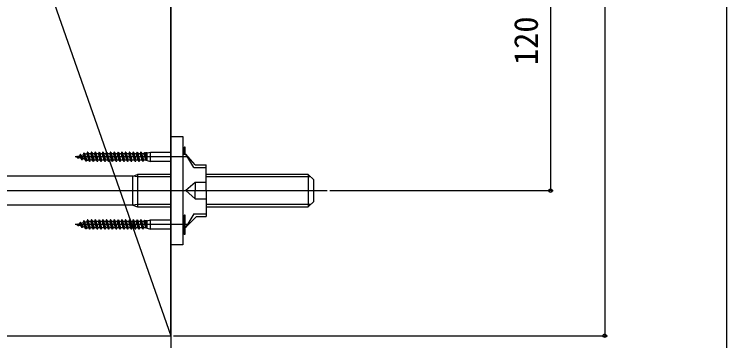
# Model space of a CAD drawing. Units: millimetres, scale not verified. Extents: x -525 to 525, y -782 to 778.
# Drawn here: x 262.3 to 525, y 156.8 to 277.3 of the extents above; entities that cross this region are included whole.
import ezdxf
from ezdxf.enums import TextEntityAlignment as Align

# ---------------------------------------------------------------- set-up
doc = ezdxf.new("R2010")
doc.units = ezdxf.units.MM
doc.header["$LTSCALE"] = 4
for name, color, linetype in [('0-4_YKK_13', 4, 'Continuous'), ('0-5_YKK_D', 6, 'Continuous'), ('0-6_YKK_ZWAK', 7, 'Continuous'), ('0-7_YSS_K', 3, 'Continuous')]:
    doc.layers.add(name, color=color, linetype=linetype)
doc.styles.add('ＭＳ ゴシック', font='')
doc.styles.get('ＭＳ ゴシック').set_extended_font_data('MS Gothic')

msp = doc.modelspace()

# ---------------------------------------------------------------- linework, layer by layer
at = {"layer": '0-4_YKK_13'}
for p, q in [((287.95, 226.01), (287.65, 225.434)), ((288.05, 226.01), (287.95, 226.01)), ((288.65, 223.07), (287.95, 226.01)), ((288.05, 226.01), (288.254, 225.618)), ((288.05, 226.01), (288.75, 223.07)), ((289.35, 226.43), (289.055, 225.863)), ((289.45, 226.43), (289.35, 226.43)), ((289.35, 226.43), (290.05, 222.95)), ((290.15, 222.95), (289.45, 226.43)), ((290.75, 226.45), (290.485, 225.94)), ((291.45, 222.95), (290.75, 226.45)), ((290.85, 226.45), (290.75, 226.45)), ((291.55, 222.95), (290.85, 226.45)), ((292.15, 226.45), (291.885, 225.94)), ((292.85, 222.95), (292.15, 226.45)), ((292.25, 226.45), (292.15, 226.45)), ((292.95, 222.95), (292.25, 226.45)), ((293.55, 226.45), (293.285, 225.94)), ((294.25, 222.95), (293.55, 226.45)), ((293.65, 226.45), (293.55, 226.45)), ((294.35, 222.95), (293.65, 226.45)), ((294.95, 226.45), (294.685, 225.94)), ((295.65, 222.95), (294.95, 226.45)), ((295.05, 226.45), (294.95, 226.45)), ((295.75, 222.95), (295.05, 226.45)), ((296.35, 226.45), (296.085, 225.94)), ((297.05, 222.95), (296.35, 226.45)), ((296.45, 226.45), (296.35, 226.45)), ((297.15, 222.95), (296.45, 226.45)), ((297.75, 226.45), (297.485, 225.94)), ((298.45, 222.95), (297.75, 226.45)), ((297.85, 226.45), (297.75, 226.45)), ((298.55, 222.95), (297.85, 226.45)), ((299.15, 226.45), (298.885, 225.94)), ((299.85, 222.95), (299.15, 226.45)), ((299.25, 226.45), (299.15, 226.45)), ((299.95, 222.95), (299.25, 226.45)), ((300.55, 226.45), (300.285, 225.94)), ((301.25, 222.95), (300.55, 226.45)), ((300.65, 226.45), (300.55, 226.45)), ((301.35, 222.95), (300.65, 226.45)), ((301.95, 226.45), (301.685, 225.94)), ((302.65, 222.95), (301.95, 226.45)), ((302.05, 226.45), (301.95, 226.45)), ((302.75, 222.95), (302.05, 226.45)), ((303.35, 226.45), (303.085, 225.94)), ((304.05, 222.95), (303.35, 226.45)), ((303.45, 226.45), (303.35, 226.45)), ((303.45, 226.45), (303.715, 225.94)), ((304.15, 222.95), (303.45, 226.45)), ((304.75, 226.45), (304.485, 225.94)), ((305.45, 222.95), (304.75, 226.45)), ((304.85, 226.45), (304.75, 226.45)), ((304.85, 226.45), (305.115, 225.94)), ((305.55, 222.95), (304.85, 226.45)), ((306.15, 226.45), (305.885, 225.94)), ((306.25, 226.45), (306.15, 226.45)), ((306.85, 222.95), (306.15, 226.45)), ((306.25, 226.45), (306.515, 225.94)), ((306.95, 222.95), (306.25, 226.45)), ((307.55, 226.45), (307.285, 225.94)), ((307.65, 226.45), (307.55, 226.45)), ((308.25, 222.95), (307.55, 226.45)), ((307.65, 226.45), (307.915, 225.94)), ((308.35, 222.95), (307.65, 226.45)), ((308.95, 226.45), (308.685, 225.94)), ((309.05, 226.45), (308.95, 226.45)), ((309.65, 222.95), (308.95, 226.45)), ((309.05, 226.45), (309.315, 225.94)), ((309.75, 222.95), (309.05, 226.45)), ((310.246, 226.25), (310.085, 225.94)), ((310.246, 226.25), (310.632, 226.1)), ((310.246, 226.25), (310.785, 224.306)), ((311.25, 226.1), (310.632, 226.1)), ((310.632, 226.1), (310.785, 224.371)), ((311.25, 226.1), (312.549, 226.4)), ((311.25, 223.3), (311.25, 226.1)), ((312.549, 226.4), (320, 226.4)), ((312.549, 223), (312.549, 226.4)), ((324.5, 227.7), (325, 228.2)), ((325.25, 226.8), (324.5, 226.426)), ((325, 225.635), (325, 228.2)), ((326.25, 224.7), (284.719, 224.7)), ((285.25, 224.7), (285.376, 224.738)), ((285.25, 224.7), (285.476, 224.631)), ((285.437, 224.794), (285.376, 224.738)), ((285.85, 224.23), (285.376, 224.738)), ((286.065, 224.451), (285.437, 224.794)), ((285.95, 224.23), (285.437, 224.794)), ((285.48, 224.77), (286.307, 225.023)), ((285.95, 224.23), (285.85, 224.23)), ((285.95, 224.23), (286.065, 224.451)), ((286.065, 224.451), (286.954, 224.179)), ((286.55, 225.49), (286.307, 225.023)), ((286.954, 224.179), (286.307, 225.023)), ((286.66, 225.49), (286.55, 225.49)), ((286.55, 225.49), (287.25, 223.61)), ((286.66, 225.49), (286.822, 225.18)), ((287.35, 223.61), (286.66, 225.49)), ((286.822, 225.18), (287.65, 225.434)), ((286.822, 225.18), (287.551, 223.996)), ((287.35, 223.61), (287.551, 223.996)), ((287.551, 223.996), (288.284, 223.772)), ((287.65, 225.434), (288.284, 223.772)), ((288.254, 225.618), (289.055, 225.863)), ((289.001, 223.553), (288.254, 225.618)), ((288.75, 223.07), (289.001, 223.553)), ((289.001, 223.553), (289.192, 223.495)), ((289.785, 223.46), (289.055, 225.863)), ((289.785, 223.46), (289.425, 223.46)), ((290.415, 223.46), (289.705, 225.94)), ((290.15, 222.95), (290.415, 223.46)), ((291.185, 223.46), (290.415, 223.46)), ((291.185, 223.46), (290.485, 225.94)), ((291.815, 223.46), (291.115, 225.94)), ((291.55, 222.95), (291.815, 223.46)), ((292.585, 223.46), (291.815, 223.46)), ((292.585, 223.46), (291.885, 225.94)), ((293.215, 223.46), (292.515, 225.94)), ((292.95, 222.95), (293.215, 223.46)), ((293.985, 223.46), (293.215, 223.46)), ((293.985, 223.46), (293.285, 225.94)), ((294.615, 223.46), (293.915, 225.94)), ((294.35, 222.95), (294.615, 223.46)), ((295.385, 223.46), (294.615, 223.46)), ((295.385, 223.46), (294.685, 225.94)), ((296.015, 223.46), (295.315, 225.94)), ((295.75, 222.95), (296.015, 223.46)), ((296.785, 223.46), (296.015, 223.46)), ((296.785, 223.46), (296.085, 225.94)), ((297.415, 223.46), (296.715, 225.94)), ((297.15, 222.95), (297.415, 223.46)), ((298.185, 223.46), (297.415, 223.46)), ((298.185, 223.46), (297.485, 225.94)), ((298.815, 223.46), (298.115, 225.94)), ((298.55, 222.95), (298.815, 223.46)), ((299.585, 223.46), (298.815, 223.46)), ((299.585, 223.46), (298.885, 225.94)), ((300.215, 223.46), (299.515, 225.94)), ((299.95, 222.95), (300.215, 223.46)), ((300.985, 223.46), (300.215, 223.46)), ((300.985, 223.46), (300.285, 225.94)), ((301.615, 223.46), (300.915, 225.94)), ((301.35, 222.95), (301.615, 223.46)), ((302.385, 223.46), (301.615, 223.46)), ((302.385, 223.46), (301.685, 225.94)), ((303.015, 223.46), (302.315, 225.94)), ((302.75, 222.95), (303.015, 223.46)), ((303.785, 223.46), (303.015, 223.46)), ((303.785, 223.46), (303.085, 225.94)), ((304.415, 223.46), (303.715, 225.94)), ((303.715, 225.94), (304.485, 225.94)), ((304.05, 222.95), (303.785, 223.46)), ((304.15, 222.95), (304.415, 223.46)), ((305.185, 223.46), (304.415, 223.46)), ((305.185, 223.46), (304.485, 225.94)), ((305.815, 223.46), (305.115, 225.94)), ((305.115, 225.94), (305.885, 225.94)), ((305.45, 222.95), (305.185, 223.46)), ((305.55, 222.95), (305.815, 223.46)), ((306.585, 223.46), (305.815, 223.46)), ((306.585, 223.46), (305.885, 225.94)), ((307.215, 223.46), (306.515, 225.94)), ((306.515, 225.94), (307.285, 225.94)), ((306.95, 222.95), (307.215, 223.46)), ((307.985, 223.46), (307.215, 223.46)), ((307.985, 223.46), (307.285, 225.94)), ((308.615, 223.46), (307.915, 225.94)), ((307.915, 225.94), (308.685, 225.94)), ((308.35, 222.95), (308.615, 223.46)), ((309.385, 223.46), (308.615, 223.46)), ((309.385, 223.46), (308.685, 225.94)), ((310.015, 223.46), (309.315, 225.94)), ((309.315, 225.94), (310.085, 225.94)), ((309.75, 222.95), (310.015, 223.46)), ((310.785, 223.46), (310.015, 223.46)), ((310.785, 223.46), (310.085, 225.94)), ((324.5, 225.635), (325.5, 225.635)), ((329, 221.7), (325.5, 225.635)), ((328.5, 220.7), (325.5, 225.635)), ((304.15, 222.95), (304.05, 222.95)), ((305.55, 222.95), (305.45, 222.95)), ((311.25, 223.3), (310.868, 223.3)), ((311.25, 223.3), (312.549, 223)), ((320, 223), (312.549, 223)), ((320, 222.015), (320, 202.385)), ((328.5, 220.7), (333, 220.7)), ((329, 221.7), (333, 221.7)), ((333, 212.2), (333, 221.7)), ((306, 217.6), (307.7, 218.2)), ((307.7, 218.2), (307.7, 206.2)), ((320, 218.2), (307.7, 218.2)), ((370.7, 218.2), (333, 218.2)), ((370.7, 218.2), (370.7, 206.2)), ((370.7, 218.2), (372.7, 216.2)), ((307.7, 217.25), (306, 217.6)), ((306, 206.8), (306, 217.6)), ((320, 217.25), (307.7, 217.25)), ((371.65, 217.25), (333, 217.25)), ((372.7, 208.2), (372.7, 216.2)), ((329, 215.21), (325.5, 212.2)), ((174.7, 212.2), (377.7, 212.2)), ((329, 209.19), (325.5, 212.2)), ((329, 209.19), (329, 212.2)), ((333, 212.2), (333, 202.7)), ((329, 209.19), (333, 209.19)), ((370.7, 206.2), (372.7, 208.2)), ((307.7, 207.15), (306, 206.8)), ((306, 206.8), (307.7, 206.2)), ((320, 207.15), (307.7, 207.15)), ((307.7, 206.2), (320, 206.2)), ((371.65, 207.15), (333, 207.15)), ((333, 206.2), (370.7, 206.2)), ((324.5, 202.7), (325, 203.2)), ((325, 196.2), (325, 203.2)), ((328.5, 203.7), (325.5, 198.765)), ((329.487, 202.7), (325.5, 198.765)), ((328.5, 203.7), (333, 203.7)), ((329.487, 202.7), (333, 202.7)), ((326.25, 199.7), (284.719, 199.7)), ((285.25, 199.7), (285.376, 199.738)), ((285.25, 199.7), (285.476, 199.631)), ((285.437, 199.794), (285.376, 199.738)), ((285.85, 199.23), (285.376, 199.738)), ((286.065, 199.451), (285.437, 199.794)), ((285.95, 199.23), (285.437, 199.794)), ((285.48, 199.77), (286.307, 200.023)), ((286.55, 200.49), (286.307, 200.023)), ((286.954, 199.179), (286.307, 200.023)), ((286.66, 200.49), (286.55, 200.49)), ((286.55, 200.49), (287.25, 198.61)), ((286.66, 200.49), (286.822, 200.18)), ((287.35, 198.61), (286.66, 200.49)), ((286.822, 200.18), (287.65, 200.434)), ((286.822, 200.18), (287.551, 198.996)), ((287.95, 201.01), (287.65, 200.434)), ((287.65, 200.434), (288.284, 198.772)), ((288.05, 201.01), (287.95, 201.01)), ((288.65, 198.07), (287.95, 201.01)), ((288.05, 201.01), (288.254, 200.618)), ((288.05, 201.01), (288.75, 198.07)), ((288.254, 200.618), (289.055, 200.863)), ((289.001, 198.553), (288.254, 200.618)), ((289.35, 201.43), (289.055, 200.863)), ((289.785, 198.46), (289.055, 200.863)), ((289.45, 201.43), (289.35, 201.43)), ((289.35, 201.43), (290.05, 197.95)), ((290.15, 197.95), (289.45, 201.43)), ((290.415, 198.46), (289.705, 200.94)), ((290.75, 201.45), (290.485, 200.94)), ((291.185, 198.46), (290.485, 200.94)), ((291.45, 197.95), (290.75, 201.45)), ((290.85, 201.45), (290.75, 201.45)), ((291.55, 197.95), (290.85, 201.45)), ((291.815, 198.46), (291.115, 200.94)), ((292.15, 201.45), (291.885, 200.94)), ((292.585, 198.46), (291.885, 200.94)), ((292.85, 197.95), (292.15, 201.45)), ((292.25, 201.45), (292.15, 201.45)), ((292.95, 197.95), (292.25, 201.45)), ((293.215, 198.46), (292.515, 200.94)), ((293.55, 201.45), (293.285, 200.94)), ((293.985, 198.46), (293.285, 200.94)), ((294.25, 197.95), (293.55, 201.45)), ((293.65, 201.45), (293.55, 201.45)), ((294.35, 197.95), (293.65, 201.45)), ((294.615, 198.46), (293.915, 200.94)), ((294.95, 201.45), (294.685, 200.94)), ((295.385, 198.46), (294.685, 200.94)), ((295.65, 197.95), (294.95, 201.45)), ((295.05, 201.45), (294.95, 201.45)), ((295.75, 197.95), (295.05, 201.45)), ((296.015, 198.46), (295.315, 200.94)), ((296.35, 201.45), (296.085, 200.94)), ((296.785, 198.46), (296.085, 200.94)), ((297.05, 197.95), (296.35, 201.45)), ((296.45, 201.45), (296.35, 201.45)), ((297.15, 197.95), (296.45, 201.45)), ((297.415, 198.46), (296.715, 200.94)), ((297.75, 201.45), (297.485, 200.94)), ((298.185, 198.46), (297.485, 200.94)), ((298.45, 197.95), (297.75, 201.45)), ((297.85, 201.45), (297.75, 201.45)), ((298.55, 197.95), (297.85, 201.45)), ((298.815, 198.46), (298.115, 200.94)), ((299.15, 201.45), (298.885, 200.94)), ((299.585, 198.46), (298.885, 200.94)), ((299.85, 197.95), (299.15, 201.45)), ((299.25, 201.45), (299.15, 201.45)), ((299.95, 197.95), (299.25, 201.45)), ((300.215, 198.46), (299.515, 200.94)), ((300.55, 201.45), (300.285, 200.94)), ((300.985, 198.46), (300.285, 200.94)), ((301.25, 197.95), (300.55, 201.45)), ((300.65, 201.45), (300.55, 201.45)), ((301.35, 197.95), (300.65, 201.45)), ((301.615, 198.46), (300.915, 200.94)), ((301.95, 201.45), (301.685, 200.94)), ((302.385, 198.46), (301.685, 200.94)), ((302.65, 197.95), (301.95, 201.45)), ((302.05, 201.45), (301.95, 201.45)), ((302.75, 197.95), (302.05, 201.45)), ((303.015, 198.46), (302.315, 200.94)), ((303.35, 201.45), (303.085, 200.94)), ((303.785, 198.46), (303.085, 200.94)), ((304.05, 197.95), (303.35, 201.45)), ((303.45, 201.45), (303.35, 201.45)), ((303.45, 201.45), (303.715, 200.94)), ((304.15, 197.95), (303.45, 201.45)), ((304.415, 198.46), (303.715, 200.94)), ((303.715, 200.94), (304.485, 200.94)), ((304.75, 201.45), (304.485, 200.94)), ((305.185, 198.46), (304.485, 200.94)), ((305.45, 197.95), (304.75, 201.45)), ((304.85, 201.45), (304.75, 201.45)), ((304.85, 201.45), (305.115, 200.94)), ((305.55, 197.95), (304.85, 201.45)), ((305.815, 198.46), (305.115, 200.94)), ((305.115, 200.94), (305.885, 200.94)), ((306.15, 201.45), (305.885, 200.94)), ((306.585, 198.46), (305.885, 200.94)), ((306.25, 201.45), (306.15, 201.45)), ((306.85, 197.95), (306.15, 201.45)), ((306.25, 201.45), (306.515, 200.94)), ((306.95, 197.95), (306.25, 201.45)), ((307.215, 198.46), (306.515, 200.94)), ((306.515, 200.94), (307.285, 200.94)), ((307.55, 201.45), (307.285, 200.94)), ((307.985, 198.46), (307.285, 200.94)), ((307.65, 201.45), (307.55, 201.45)), ((308.25, 197.95), (307.55, 201.45)), ((307.65, 201.45), (307.915, 200.94)), ((308.35, 197.95), (307.65, 201.45)), ((308.615, 198.46), (307.915, 200.94)), ((307.915, 200.94), (308.685, 200.94)), ((308.95, 201.45), (308.685, 200.94)), ((309.385, 198.46), (308.685, 200.94)), ((309.05, 201.45), (308.95, 201.45)), ((309.65, 197.95), (308.95, 201.45)), ((309.05, 201.45), (309.315, 200.94)), ((309.75, 197.95), (309.05, 201.45)), ((310.015, 198.46), (309.315, 200.94)), ((309.315, 200.94), (310.085, 200.94)), ((310.246, 201.25), (310.085, 200.94)), ((310.785, 198.46), (310.085, 200.94)), ((310.246, 201.25), (310.632, 201.1)), ((310.246, 201.25), (310.785, 199.306)), ((311.25, 201.1), (310.632, 201.1)), ((310.632, 201.1), (310.785, 199.371)), ((311.25, 201.1), (312.549, 201.4)), ((311.25, 198.3), (311.25, 201.1)), ((312.549, 201.4), (320, 201.4)), ((312.549, 198), (312.549, 201.4)), ((325.25, 201.8), (324.5, 201.426)), ((285.95, 199.23), (285.85, 199.23)), ((285.95, 199.23), (286.065, 199.451)), ((286.065, 199.451), (286.954, 199.179)), ((287.35, 198.61), (287.551, 198.996)), ((287.551, 198.996), (288.284, 198.772)), ((288.75, 198.07), (289.001, 198.553)), ((289.001, 198.553), (289.192, 198.495)), ((289.785, 198.46), (289.425, 198.46)), ((290.15, 197.95), (290.415, 198.46)), ((291.185, 198.46), (290.415, 198.46)), ((291.55, 197.95), (291.815, 198.46)), ((292.585, 198.46), (291.815, 198.46)), ((292.95, 197.95), (293.215, 198.46)), ((293.985, 198.46), (293.215, 198.46)), ((294.35, 197.95), (294.615, 198.46)), ((295.385, 198.46), (294.615, 198.46)), ((295.75, 197.95), (296.015, 198.46)), ((296.785, 198.46), (296.015, 198.46)), ((297.15, 197.95), (297.415, 198.46)), ((298.185, 198.46), (297.415, 198.46)), ((298.55, 197.95), (298.815, 198.46)), ((299.585, 198.46), (298.815, 198.46)), ((299.95, 197.95), (300.215, 198.46)), ((300.985, 198.46), (300.215, 198.46)), ((301.35, 197.95), (301.615, 198.46)), ((302.385, 198.46), (301.615, 198.46)), ((302.75, 197.95), (303.015, 198.46)), ((303.785, 198.46), (303.015, 198.46)), ((304.05, 197.95), (303.785, 198.46)), ((304.15, 197.95), (304.05, 197.95)), ((304.15, 197.95), (304.415, 198.46)), ((305.185, 198.46), (304.415, 198.46)), ((305.45, 197.95), (305.185, 198.46)), ((305.55, 197.95), (305.45, 197.95)), ((305.55, 197.95), (305.815, 198.46)), ((306.585, 198.46), (305.815, 198.46)), ((306.95, 197.95), (307.215, 198.46)), ((307.985, 198.46), (307.215, 198.46)), ((308.35, 197.95), (308.615, 198.46)), ((309.385, 198.46), (308.615, 198.46)), ((309.75, 197.95), (310.015, 198.46)), ((310.785, 198.46), (310.015, 198.46)), ((311.25, 198.3), (310.868, 198.3)), ((311.25, 198.3), (312.549, 198)), ((320, 198), (312.549, 198)), ((325.25, 197.6), (324.5, 197.974)), ((325.25, 198.765), (325.5, 198.765)), ((324.5, 196.7), (325, 196.2))]:
    msp.add_line(p, q, dxfattribs=at)
msp.add_lwpolyline([(320, 192.2), (320, 232.2), (324.5, 232.2), (324.5, 192.2)], close=True, dxfattribs=at)
for points in [[(289.45, 226.43), (289.705, 225.94), (290.485, 225.94)], [(290.85, 226.45), (291.115, 225.94), (291.885, 225.94)], [(292.25, 226.45), (292.515, 225.94), (293.285, 225.94)], [(293.65, 226.45), (293.915, 225.94), (294.685, 225.94)], [(295.05, 226.45), (295.315, 225.94), (296.085, 225.94)], [(296.45, 226.45), (296.715, 225.94), (297.485, 225.94)], [(297.85, 226.45), (298.115, 225.94), (298.885, 225.94)], [(299.25, 226.45), (299.515, 225.94), (300.285, 225.94)], [(300.65, 226.45), (300.915, 225.94), (301.685, 225.94)], [(302.05, 226.45), (302.315, 225.94), (303.085, 225.94)], [(325.25, 225.635), (325.25, 228.2), (325, 228.2)], [(287.35, 223.61), (287.25, 223.61), (286.954, 224.179)], [(288.75, 223.07), (288.65, 223.07), (288.284, 223.772)], [(290.15, 222.95), (290.05, 222.95), (289.785, 223.46)], [(291.55, 222.95), (291.45, 222.95), (291.185, 223.46)], [(292.95, 222.95), (292.85, 222.95), (292.585, 223.46)], [(294.35, 222.95), (294.25, 222.95), (293.985, 223.46)], [(295.75, 222.95), (295.65, 222.95), (295.385, 223.46)], [(297.15, 222.95), (297.05, 222.95), (296.785, 223.46)], [(298.55, 222.95), (298.45, 222.95), (298.185, 223.46)], [(299.95, 222.95), (299.85, 222.95), (299.585, 223.46)], [(301.35, 222.95), (301.25, 222.95), (300.985, 223.46)], [(302.75, 222.95), (302.65, 222.95), (302.385, 223.46)], [(306.95, 222.95), (306.85, 222.95), (306.585, 223.46)], [(308.35, 222.95), (308.25, 222.95), (307.985, 223.46)], [(309.75, 222.95), (309.65, 222.95), (309.385, 223.46)], [(310.868, 223.3), (310.785, 223.46), (310.785, 224.371)], [(306, 217.6), (215, 217.6), (206.7, 217.6)], [(333, 215.21), (329, 215.21), (329, 212.2)], [(306, 206.8), (215, 206.8), (206.7, 206.8)], [(325, 196.2), (325.25, 196.2), (325.25, 203.2), (325, 203.2)], [(289.45, 201.43), (289.705, 200.94), (290.485, 200.94)], [(290.85, 201.45), (291.115, 200.94), (291.885, 200.94)], [(292.25, 201.45), (292.515, 200.94), (293.285, 200.94)], [(293.65, 201.45), (293.915, 200.94), (294.685, 200.94)], [(295.05, 201.45), (295.315, 200.94), (296.085, 200.94)], [(296.45, 201.45), (296.715, 200.94), (297.485, 200.94)], [(297.85, 201.45), (298.115, 200.94), (298.885, 200.94)], [(299.25, 201.45), (299.515, 200.94), (300.285, 200.94)], [(300.65, 201.45), (300.915, 200.94), (301.685, 200.94)], [(302.05, 201.45), (302.315, 200.94), (303.085, 200.94)], [(287.35, 198.61), (287.25, 198.61), (286.954, 199.179)], [(288.75, 198.07), (288.65, 198.07), (288.284, 198.772)], [(290.15, 197.95), (290.05, 197.95), (289.785, 198.46)], [(291.55, 197.95), (291.45, 197.95), (291.185, 198.46)], [(292.95, 197.95), (292.85, 197.95), (292.585, 198.46)], [(294.35, 197.95), (294.25, 197.95), (293.985, 198.46)], [(295.75, 197.95), (295.65, 197.95), (295.385, 198.46)], [(297.15, 197.95), (297.05, 197.95), (296.785, 198.46)], [(298.55, 197.95), (298.45, 197.95), (298.185, 198.46)], [(299.95, 197.95), (299.85, 197.95), (299.585, 198.46)], [(301.35, 197.95), (301.25, 197.95), (300.985, 198.46)], [(302.75, 197.95), (302.65, 197.95), (302.385, 198.46)], [(306.95, 197.95), (306.85, 197.95), (306.585, 198.46)], [(308.35, 197.95), (308.25, 197.95), (307.985, 198.46)], [(309.75, 197.95), (309.65, 197.95), (309.385, 198.46)], [(310.868, 198.3), (310.785, 198.46), (310.785, 199.371)]]:
    msp.add_lwpolyline(points, dxfattribs=at)
for centre in [(289.425, 224.26), (289.425, 199.26)]:
    msp.add_arc(centre, 0.8, 253, 270, dxfattribs=at)
at = {"layer": '0-5_YKK_D'}
for p, q in [((480, 458.7), (480, 158.7)), ((460, 332.2), (460, 212.2)), ((378.7, 212.2), (461, 212.2)), ((321, 158.7), (481, 158.7))]:
    msp.add_line(p, q, dxfattribs=at)
for centre in [(460, 212.2), (480, 158.7)]:
    msp.add_circle(centre, 0.637, dxfattribs=at)
at = {"layer": '0-6_YKK_ZWAK'}
msp.add_lwpolyline([(-525, -782.3), (525, -782.3), (525, 747.7)], dxfattribs=at)
at = {"layer": '0-7_YSS_K'}
for p, q in [((215, 458.7), (320, 158.7)), ((320, 458.7), (320, 99.7))]:
    msp.add_line(p, q, dxfattribs=at)
msp.add_lwpolyline([(215, 458.7), (215, 158.7), (320, 158.7), (320, 458.7)], close=True, dxfattribs=at)

# ---------------------------------------------------------------- texts
at = {"layer": '0-5_YKK_D', "style": 'ＭＳ ゴシック'}
msp.add_text('120', height=8.798, rotation=90, dxfattribs=at).set_placement((458, 258.495), align=Align.BOTTOM_LEFT)

doc.saveas('drawing.dxf')
